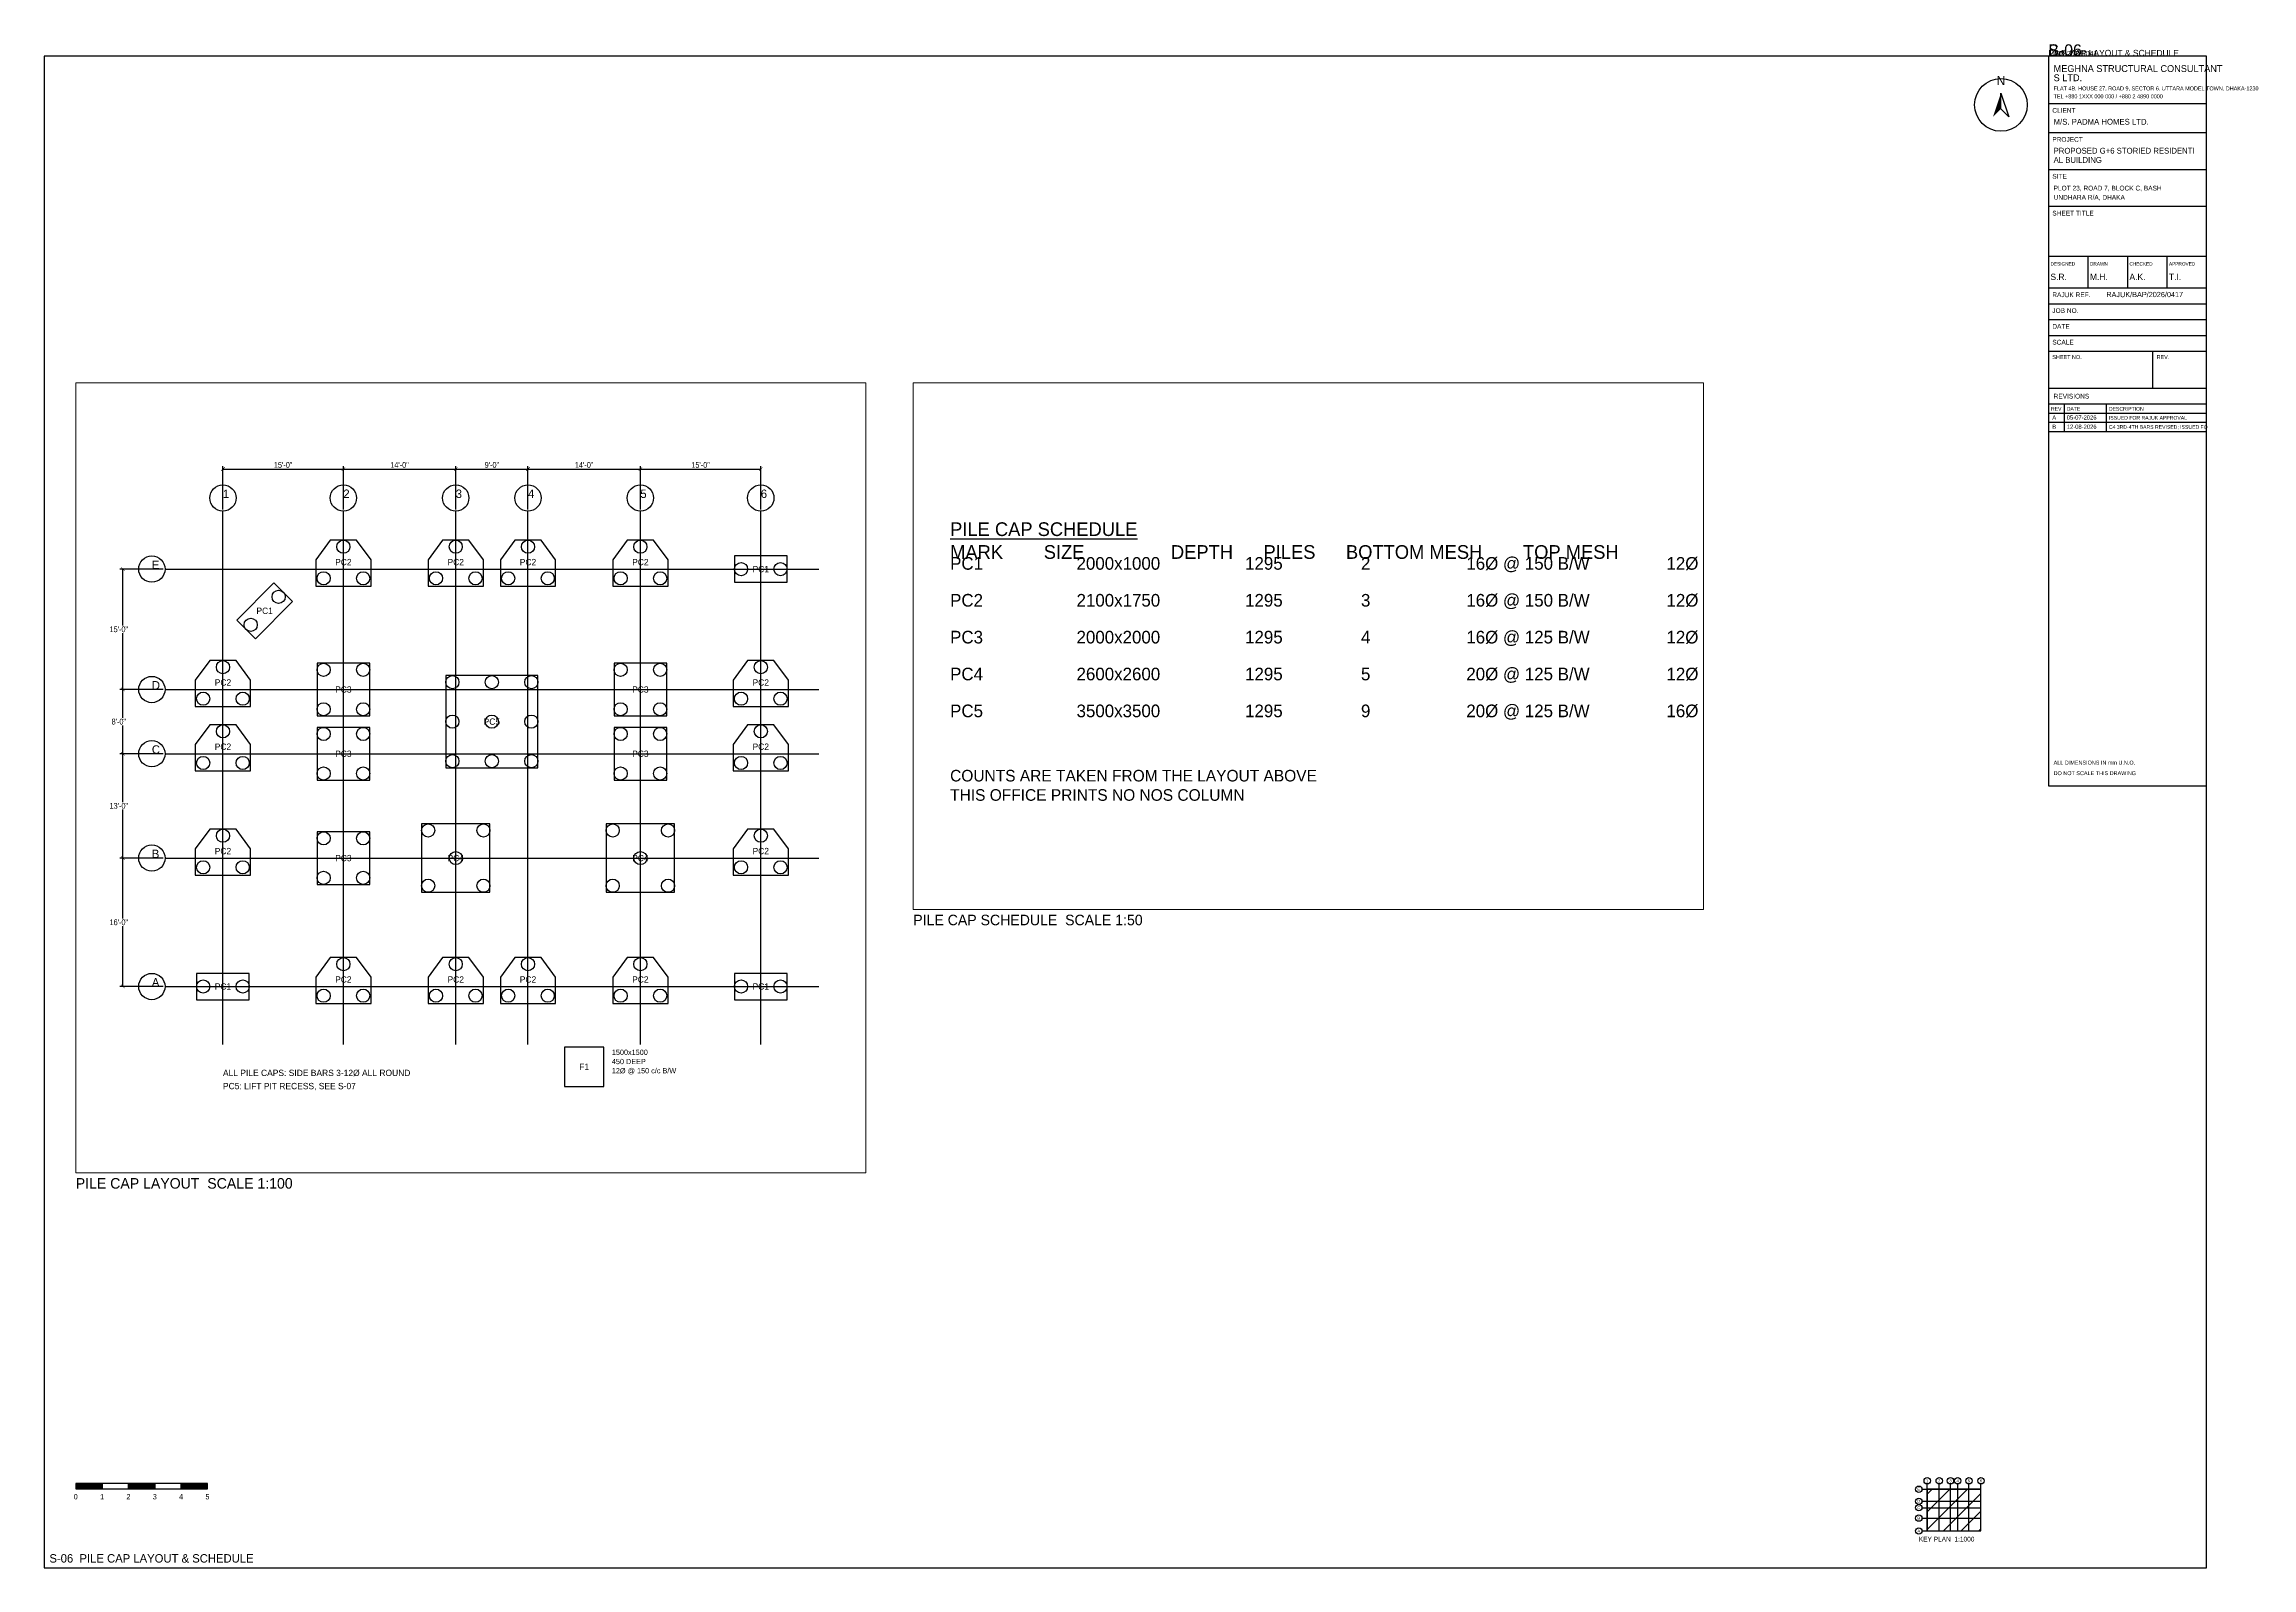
# Paper-space layout 'S-06 PILE CAP LAYOUT & SCHEDULE' of a CAD drawing. Extents: x 10 to 848, y 10 to 589.
# The model-space entities are those that its viewports show. They can reach past a viewport. Long polylines and large blocks are cut down to what shows.
import ezdxf
from ezdxf.enums import TextEntityAlignment as Align

# ---------------------------------------------------------------- set-up
doc = ezdxf.new("R2010")
doc.units = 0
for name, color, linetype in [('Arrow', 7, 'Continuous'), ('Foundation', 3, 'Continuous'), ('Grid', 8, 'Continuous'), ('Grid Circle', 8, 'Continuous'), ('Grid text', 7, 'Continuous'), ('Hatch', 9, 'Continuous'), ('Inches Dimension', 6, 'Continuous'), ('Sheet', 7, 'Continuous'), ('Text-1', 7, 'Continuous'), ('Text-2', 7, 'Continuous'), ('TITLE', 7, 'Continuous')]:
    doc.layers.add(name, color=color, linetype=linetype)
doc.styles.add('OpenSansCondensed-Light', font='OpenSansCondensed-Light.ttf')
doc.dimstyles.new('EZDXF', dxfattribs={"dimtxt": 0.25, "dimasz": 0.175, "dimexe": 0.375, "dimexo": 0.125, "dimgap": 0.1, "dimtad": 1, "dimlfac": 100, "dimzin": 12, "dimdsep": 46, "dimtxsty": 'OpenSansCondensed-Light', "dimblk": 'ARCHTICK', "dimcen": 2.5, "dimazin": 3, "dimtfac": 0.5, "dimtmove": 2, "dimatfit": 3})

# ---------------------------------------------------------------- blocks, each defined once
blk = doc.blocks.new('TITLE_BLOCK')
at = {"layer": 'TITLE'}
for p, q in [((0, -18), (60, -18)), ((0, -29), (60, -29)), ((0, -43), (60, -43)), ((0, -57), (60, -57)), ((0, -76), (60, -76)), ((0, -76), (0, -88)), ((15, -76), (15, -88)), ((30, -76), (30, -88)), ((45, -76), (45, -88)), ((0, -88), (60, -88)), ((0, -94), (60, -94)), ((0, -100), (60, -100)), ((0, -106), (60, -106)), ((0, -112), (60, -112)), ((39.6, -112), (39.6, -126)), ((0, -126), (60, -126)), ((0, -132), (60, -132)), ((0, -132), (60, -132)), ((6, -132), (6, -142.5)), ((22, -132), (22, -142.5)), ((0, -135.5), (60, -135.5)), ((0, -139), (60, -139)), ((0, -142.5), (60, -142.5))]:
    blk.add_line(p, q, dxfattribs=at)
blk.add_lwpolyline([(0, -277), (60, -277), (60, 0), (0, 0)], close=True, dxfattribs=at)
at = {"layer": 'Text-1'}
for tag, height in [('JOBNO', 2), ('SCALE', 2), ('SHEETTITLE', 2.4), ('SHEETTITLE2', 2.4), ('DATE', 2), ('SHEETNO', 4.5), ('REV', 4.5)]:
    blk.add_attdef(tag, (0, 0), '', height=height, dxfattribs=at)
at = {"layer": 'TITLE'}
for s, height, p in [('S LTD.', 2.6, (2, -9.5)), ('MEGHNA STRUCTURAL CONSULTANT', 2.6, (2, -6)), ('TEL +880 1XXX 000 000 / +880 2 4890 0000', 1.5, (2, -16)), ('FLAT 4B, HOUSE 27, ROAD 9, SECTOR 6, UTTARA MODEL TOWN, DHAKA-1230', 1.5, (2, -13)), ('CLIENT', 1.8, (1.5, -21.5)), ('M/S. PADMA HOMES LTD.', 2.2, (2, -26)), ('PROJECT', 1.8, (1.5, -32.5)), ('AL BUILDING', 2.2, (2, -40.5)), ('PROPOSED G+6 STORIED RESIDENTI', 2.2, (2, -37)), ('SITE', 1.8, (1.5, -46.5)), ('PLOT 23, ROAD 7, BLOCK C, BASH', 1.8, (2, -51)), ('SHEET TITLE', 1.8, (1.5, -60.5)), ('UNDHARA R/A, DHAKA', 1.8, (2, -54.5)), ('DESIGNED', 1.3, (0.8, -79.5)), ('S.R.', 2.4, (0.8, -85)), ('DRAWN', 1.3, (15.8, -79.5)), ('M.H.', 2.4, (15.8, -85)), ('A.K.', 2.4, (30.8, -85)), ('CHECKED', 1.3, (30.8, -79.5)), ('APPROVED', 1.3, (45.8, -79.5)), ('T.I.', 2.4, (45.8, -85)), ('RAJUK REF.', 1.8, (1.5, -91.5)), ('RAJUK/BAP/2026/0417', 2, (22, -91.5)), ('JOB NO.', 1.8, (1.5, -97.5)), ('SCALE', 1.8, (1.5, -109.5)), ('DATE', 1.8, (1.5, -103.5)), ('SHEET NO.', 1.5, (1.5, -115)), ('REV.', 1.5, (41.1, -115)), ('REV', 1.4, (1, -134.6)), ('REVISIONS', 1.8, (2, -130)), ('DATE', 1.4, (7, -134.6)), ('DESCRIPTION', 1.4, (23, -134.6)), ('ALL DIMENSIONS IN mm U.N.O.', 1.5, (2, -269)), ('DO NOT SCALE THIS DRAWING', 1.5, (2, -273))]:
    blk.add_text(s, height=height, dxfattribs=at).set_placement(p)
blk = doc.blocks.new('NORTH_ARROW')
at = {"layer": 'Arrow'}
blk.add_lwpolyline([(0, 0), (3, -9), (0, -6)], close=True, dxfattribs=at)
blk.add_circle((0, -4.5), 10, dxfattribs=at)
blk.add_solid([(0, 0), (-3, -9), (0, -6)], dxfattribs=at)
at = {"layer": 'Text-1'}
blk.add_text('N', height=3.5, dxfattribs=at).set_placement((0, 3), align=Align.CENTER)
blk = doc.blocks.new('KEY_PLAN')
at = {"layer": 'Grid'}
for p, q in [((0, 0), (0, 17.8496)), ((4.572, 0), (4.572, 17.8496)), ((8.8392, 0), (8.8392, 17.8496)), ((11.5824, 0), (11.5824, 17.8496)), ((15.8496, 0), (15.8496, 17.8496)), ((20.4216, 0), (20.4216, 17.8496)), ((-2, 15.8496), (20.4216, 15.8496)), ((-2, 11.2776), (20.4216, 11.2776)), ((-2, 8.8392), (20.4216, 8.8392)), ((-2, 4.8768), (20.4216, 4.8768)), ((-2, 0), (20.4216, 0))]:
    blk.add_line(p, q, dxfattribs=at)
at = {"layer": 'Grid Circle'}
for centre in [(-3.2, 15.8496), (0, 19.0496), (4.572, 19.0496), (8.8392, 19.0496), (11.5824, 19.0496), (15.8496, 19.0496), (20.4216, 19.0496), (-3.2, 11.2776), (-3.2, 8.8392), (-3.2, 4.8768), (-3.2, 0)]:
    blk.add_circle(centre, 1.2, dxfattribs=at)
at = {"layer": 'Sheet'}
blk.add_lwpolyline([(0, 0), (20.4216, 0), (20.4216, 15.8496), (0, 15.8496)], close=True, dxfattribs=at)
at = {"layer": 'Grid text'}
for s, p in [('1', (0, 19.0496)), ('2', (4.572, 19.0496)), ('3', (8.8392, 19.0496)), ('4', (11.5824, 19.0496)), ('5', (15.8496, 19.0496)), ('6', (20.4216, 19.0496)), ('C', (-3.2, 8.8392)), ('D', (-3.2, 11.2776)), ('E', (-3.2, 15.8496)), ('A', (-3.2, 0)), ('B', (-3.2, 4.8768))]:
    blk.add_text(s, height=1.1, dxfattribs=at).set_placement(p, align=Align.MIDDLE_CENTER)
at = {"layer": 'Sheet'}
blk.add_text('KEY PLAN  1:1000', height=1.8, dxfattribs=at).set_placement((-3.2, -4))
blk = doc.blocks.new('SCALE_BAR')
at = {"layer": 'Sheet'}
h = blk.add_hatch(color=7, dxfattribs=at)
h.dxf.hatch_style = 1
h.paths.add_polyline_path([(0, 0), (10, 0), (10, 2), (0, 2)])
h = blk.add_hatch(color=7, dxfattribs=at)
h.dxf.hatch_style = 1
h.paths.add_polyline_path([(20, 0), (30, 0), (30, 2), (20, 2)])
h = blk.add_hatch(color=7, dxfattribs=at)
h.dxf.hatch_style = 1
h.paths.add_polyline_path([(40, 0), (50, 0), (50, 2), (40, 2)])
for points in [[(0, 0), (10, 0), (10, 2), (0, 2)], [(10, 0), (20, 0), (20, 2), (10, 2)], [(20, 0), (30, 0), (30, 2), (20, 2)], [(30, 0), (40, 0), (40, 2), (30, 2)], [(40, 0), (50, 0), (50, 2), (40, 2)]]:
    blk.add_lwpolyline(points, close=True, dxfattribs=at)
for s, p in [('0', (0, -4)), ('1', (10, -4)), ('2', (20, -4)), ('3', (30, -4)), ('4', (40, -4)), ('5', (50, -4))]:
    blk.add_text(s, height=2, dxfattribs=at).set_placement(p, align=Align.CENTER)
at = {"layer": 'Text-1'}
blk.add_attdef('UNIT', (0, 0), '', height=2, dxfattribs=at)
blk = doc.blocks.new('GRID_BUBBLE')
at = {"layer": 'Grid Circle'}
blk.add_circle((0, 0), 500, dxfattribs=at)
at = {"layer": 'Text-1'}
blk.add_attdef('GRID', (0, 0), '', height=320, dxfattribs=at)
blk = doc.blocks.new('_ARCHTICK')
at = {"color": 0, "linetype": 'BYBLOCK', "const_width": 0.15}
blk.add_lwpolyline([(-0.5, -0.5), (0.5, 0.5)], dxfattribs=at)

msp = doc.modelspace()

# ---------------------------------------------------------------- linework, layer by layer
at = {"layer": 'Foundation'}
for points in [[(3522, -184800.4), (5622, -184800.4), (5622, -183800.4), (5072, -183050.4), (4072, -183050.4), (3522, -183800.4)], [(7789.2, -184800.4), (9889.2, -184800.4), (9889.2, -183800.4), (9339.2, -183050.4), (8339.2, -183050.4), (7789.2, -183800.4)], [(10532.4, -184800.4), (12632.4, -184800.4), (12632.4, -183800.4), (12082.4, -183050.4), (11082.4, -183050.4), (10532.4, -183800.4)], [(14799.6, -184800.4), (16899.6, -184800.4), (16899.6, -183800.4), (16349.6, -183050.4), (15349.6, -183050.4), (14799.6, -183800.4)], [(19421.6, -184650.4), (21421.6, -184650.4), (21421.6, -183650.4), (19421.6, -183650.4)], [(1230.2, -186794.8), (2644.4, -185380.6), (1937.3, -184673.5), (523.1, -186087.7)], [(-1050, -189372.4), (1050, -189372.4), (1050, -188372.4), (500, -187622.4), (-500, -187622.4), (-1050, -188372.4)], [(3572, -189722.4), (5572, -189722.4), (5572, -187722.4), (3572, -187722.4)], [(14849.6, -189722.4), (16849.6, -189722.4), (16849.6, -187722.4), (14849.6, -187722.4)], [(19371.6, -189372.4), (21471.6, -189372.4), (21471.6, -188372.4), (20921.6, -187622.4), (19921.6, -187622.4), (19371.6, -188372.4)], [(8460.8, -191691.6), (11960.8, -191691.6), (11960.8, -188191.6), (8460.8, -188191.6)], [(-1050, -191810.8), (1050, -191810.8), (1050, -190810.8), (500, -190060.8), (-500, -190060.8), (-1050, -190810.8)], [(3572, -192160.8), (5572, -192160.8), (5572, -190160.8), (3572, -190160.8)], [(14849.6, -192160.8), (16849.6, -192160.8), (16849.6, -190160.8), (14849.6, -190160.8)], [(19371.6, -191810.8), (21471.6, -191810.8), (21471.6, -190810.8), (20921.6, -190060.8), (19921.6, -190060.8), (19371.6, -190810.8)], [(-1050, -195773.2), (1050, -195773.2), (1050, -194773.2), (500, -194023.2), (-500, -194023.2), (-1050, -194773.2)], [(7539.2, -196423.2), (10139.2, -196423.2), (10139.2, -193823.2), (7539.2, -193823.2)], [(14549.6, -196423.2), (17149.6, -196423.2), (17149.6, -193823.2), (14549.6, -193823.2)], [(19371.6, -195773.2), (21471.6, -195773.2), (21471.6, -194773.2), (20921.6, -194023.2), (19921.6, -194023.2), (19371.6, -194773.2)], [(3572, -196123.2), (5572, -196123.2), (5572, -194123.2), (3572, -194123.2)], [(3522, -200650), (5622, -200650), (5622, -199650), (5072, -198900), (4072, -198900), (3522, -199650)], [(7789.2, -200650), (9889.2, -200650), (9889.2, -199650), (9339.2, -198900), (8339.2, -198900), (7789.2, -199650)], [(10532.4, -200650), (12632.4, -200650), (12632.4, -199650), (12082.4, -198900), (11082.4, -198900), (10532.4, -199650)], [(14799.6, -200650), (16899.6, -200650), (16899.6, -199650), (16349.6, -198900), (15349.6, -198900), (14799.6, -199650)], [(-1000, -200500), (1000, -200500), (1000, -199500), (-1000, -199500)], [(19421.6, -200500), (21421.6, -200500), (21421.6, -199500), (19421.6, -199500)], [(12966, -203798), (14466, -203798), (14466, -202298), (12966, -202298)]]:
    msp.add_lwpolyline(points, close=True, dxfattribs=at)
for centre in [(4572, -183300.4), (8839.2, -183300.4), (11582.4, -183300.4), (15849.6, -183300.4), (19671.6, -184150.4), (21171.6, -184150.4), (3822, -184500.4), (5322, -184500.4), (8089.2, -184500.4), (9589.2, -184500.4), (10832.4, -184500.4), (12332.4, -184500.4), (15099.6, -184500.4), (16599.6, -184500.4), (2114.1, -185203.8), (1053.4, -186264.5), (0, -187872.4), (3822, -187972.4), (5322, -187972.4), (15099.6, -187972.4), (16599.6, -187972.4), (20421.6, -187872.4), (8710.8, -188441.6), (10210.8, -188441.6), (11710.8, -188441.6), (-750, -189072.4), (750, -189072.4), (19671.6, -189072.4), (21171.6, -189072.4), (3822, -189472.4), (5322, -189472.4), (15099.6, -189472.4), (16599.6, -189472.4), (8710.8, -189941.6), (10210.8, -189941.6), (11710.8, -189941.6), (0, -190310.8), (3822, -190410.8), (5322, -190410.8), (15099.6, -190410.8), (16599.6, -190410.8), (20421.6, -190310.8), (-750, -191510.8), (750, -191510.8), (8710.8, -191441.6), (10210.8, -191441.6), (11710.8, -191441.6), (19671.6, -191510.8), (21171.6, -191510.8), (3822, -191910.8), (5322, -191910.8), (15099.6, -191910.8), (16599.6, -191910.8), (0, -194273.2), (7789.2, -194073.2), (9889.2, -194073.2), (14799.6, -194073.2), (16899.6, -194073.2), (20421.6, -194273.2), (3822, -194373.2), (5322, -194373.2), (8839.2, -195123.2), (15849.6, -195123.2), (-750, -195473.2), (750, -195473.2), (19671.6, -195473.2), (21171.6, -195473.2), (3822, -195873.2), (5322, -195873.2), (7789.2, -196173.2), (9889.2, -196173.2), (14799.6, -196173.2), (16899.6, -196173.2), (4572, -199150), (8839.2, -199150), (11582.4, -199150), (15849.6, -199150), (-750, -200000), (750, -200000), (19671.6, -200000), (21171.6, -200000), (3822, -200350), (5322, -200350), (8089.2, -200350), (9589.2, -200350), (10832.4, -200350), (12332.4, -200350), (15099.6, -200350), (16599.6, -200350)]:
    msp.add_circle(centre, 250, dxfattribs=at)
at = {"layer": 'Grid'}
for p, q in [((0, -202200), (0, -181950.4)), ((4572, -202200), (4572, -181950.4)), ((8839.2, -202200), (8839.2, -181950.4)), ((11582.4, -202200), (11582.4, -181950.4)), ((15849.6, -202200), (15849.6, -181950.4)), ((20421.6, -202200), (20421.6, -181950.4)), ((-2200, -184150.4), (22621.6, -184150.4)), ((-2200, -188722.4), (22621.6, -188722.4)), ((-2200, -191160.8), (22621.6, -191160.8)), ((-2200, -195123.2), (22621.6, -195123.2)), ((-2200, -200000), (22621.6, -200000))]:
    msp.add_line(p, q, dxfattribs=at)

# ---------------------------------------------------------------- block references
at = {"layer": 'Grid Circle'}
for p, values in [((0, -181450.4), {'GRID': '1'}), ((4572, -181450.4), {'GRID': '2'}), ((8839.2, -181450.4), {'GRID': '3'}), ((11582.4, -181450.4), {'GRID': '4'}), ((15849.6, -181450.4), {'GRID': '5'}), ((20421.6, -181450.4), {'GRID': '6'}), ((-2700, -184150.4), {'GRID': 'E'}), ((-2700, -188722.4), {'GRID': 'D'}), ((-2700, -191160.8), {'GRID': 'C'}), ((-2700, -195123.2), {'GRID': 'B'}), ((-2700, -200000), {'GRID': 'A'})]:
    msp.add_blockref('GRID_BUBBLE', p, dxfattribs=at).add_auto_attribs(values)

# ---------------------------------------------------------------- texts
at = {"layer": 'Text-1'}
for s, p in [('PC2', (4572, -183883.7)), ('PC2', (8839.2, -183883.7)), ('PC2', (11582.4, -183883.7)), ('PC2', (15849.6, -183883.7)), ('PC1', (20421.6, -184150.4)), ('PC1', (1583.7, -185734.1)), ('PC2', (0, -188455.7)), ('PC3', (4572, -188722.4)), ('PC3', (15849.6, -188722.4)), ('PC2', (20421.6, -188455.7)), ('PC5', (10210.8, -189941.6)), ('PC2', (0, -190894.1)), ('PC3', (4572, -191160.8)), ('PC3', (15849.6, -191160.8)), ('PC2', (20421.6, -190894.1)), ('PC2', (0, -194856.5)), ('PC2', (20421.6, -194856.5)), ('PC3', (4572, -195123.2)), ('PC4', (8839.2, -195123.2)), ('PC4', (15849.6, -195123.2)), ('PC1', (0, -200000)), ('PC2', (4572, -199733.3)), ('PC2', (8839.2, -199733.3)), ('PC2', (11582.4, -199733.3)), ('PC2', (15849.6, -199733.3)), ('PC1', (20421.6, -200000)), ('F1', (13716, -203048))]:
    msp.add_text(s, height=240, dxfattribs=at).set_placement(p, align=Align.MIDDLE_CENTER)
for s, p in [('PC1', (200000, -200900)), ('2000x1000', (202400, -200900)), ('1295', (205600, -200900)), ('2', (207800, -200900)), ('16%%C @ 150 B/W', (209800, -200900)), ('12%%C @ 200 B/W', (213600, -200900)), ('PC2', (200000, -201600)), ('2100x1750', (202400, -201600)), ('1295', (205600, -201600)), ('3', (207800, -201600)), ('16%%C @ 150 B/W', (209800, -201600)), ('12%%C @ 200 B/W', (213600, -201600)), ('PC3', (200000, -202300)), ('2000x2000', (202400, -202300)), ('1295', (205600, -202300)), ('4', (207800, -202300)), ('16%%C @ 125 B/W', (209800, -202300)), ('12%%C @ 200 B/W', (213600, -202300)), ('PC4', (200000, -203000)), ('2600x2600', (202400, -203000)), ('1295', (205600, -203000)), ('5', (207800, -203000)), ('20%%C @ 125 B/W', (209800, -203000)), ('12%%C @ 200 B/W', (213600, -203000)), ('ALL PILE CAPS: SIDE BARS 3-12%%C ALL ROUND', (0, -203400)), ('PC5: LIFT PIT RECESS, SEE S-07', (0, -203900)), ('PC5', (200000, -203700)), ('3500x3500', (202400, -203700)), ('1295', (205600, -203700)), ('9', (207800, -203700)), ('20%%C @ 125 B/W', (209800, -203700)), ('16%%C @ 150 B/W', (213600, -203700))]:
    msp.add_text(s, height=240, dxfattribs=at).set_placement(p)
at = {"layer": 'Text-1', "width": 16000, "attachment_point": 1}
for s, insert, char_height in [('\\LPILE CAP SCHEDULE\\l\\PMARK        SIZE                 DEPTH      PILES      BOTTOM MESH        TOP MESH', (200000, -200000), 260), ('COUNTS ARE TAKEN FROM THE LAYOUT ABOVE\\PTHIS OFFICE PRINTS NO NOS COLUMN', (200000, -204700), 220)]:
    msp.add_mtext(s, dxfattribs=dict(at, insert=insert, char_height=char_height))
at = {"layer": 'Text-2'}
for s, p in [('1500x1500', (14766, -202598)), ('450 DEEP', (14766, -202948)), ('12%%C @ 150 c/c B/W', (14766, -203298))]:
    msp.add_text(s, height=200, dxfattribs=at).set_placement(p)

# ---------------------------------------------------------------- dimensions: what is measured, and where the dimension line sits
at = {"layer": 'Inches Dimension'}
for base, p1, p2, text in [((0, -180350.4), (0, -181950.4), (4572, -181950.4), '15\'-0"'), ((4572, -180350.4), (4572, -181950.4), (8839.2, -181950.4), '14\'-0"'), ((8839.2, -180350.4), (8839.2, -181950.4), (11582.4, -181950.4), '9\'-0"'), ((11582.4, -180350.4), (11582.4, -181950.4), (15849.6, -181950.4), '14\'-0"'), ((15849.6, -180350.4), (15849.6, -181950.4), (20421.6, -181950.4), '15\'-0"')]:
    msp.add_linear_dim(base=base, p1=p1, p2=p2, text=text, dimstyle='EZDXF', override={"dimtxt": 220, "dimasz": 132, "dimexe": 110, "dimexo": 66, "dimgap": 44, "dimtad": 1, "dimtih": 1, "dimtoh": 1, "dimdec": 0, "dimlfac": 1}, dxfattribs=at).render()
for base, p1, p2, text in [((-3800, -188722.4), (-2200, -188722.4), (-2200, -184150.4), '15\'-0"'), ((-3800, -191160.8), (-2200, -191160.8), (-2200, -188722.4), '8\'-0"'), ((-3800, -195123.2), (-2200, -195123.2), (-2200, -191160.8), '13\'-0"'), ((-3800, -200000), (-2200, -200000), (-2200, -195123.2), '16\'-0"')]:
    msp.add_linear_dim(base=base, p1=p1, p2=p2, angle=90, text=text, dimstyle='EZDXF', override={"dimtxt": 220, "dimasz": 132, "dimexe": 110, "dimexo": 66, "dimgap": 44, "dimtad": 1, "dimtih": 1, "dimtoh": 1, "dimdec": 0, "dimlfac": 1}, dxfattribs=at).render()

psp = doc.layouts.new('S-06 PILE CAP LAYOUT & SCHEDULE')

# ---------------------------------------------------------------- hatches: boundary and pattern name
at = {"layer": 'Hatch'}
h = psp.add_hatch(dxfattribs=at)
h.set_pattern_fill('ANSI31', scale=1.5)
h.paths.add_polyline_path([(725, 24), (745.4216, 24), (745.4216, 39.8496), (725, 39.8496)])

# ---------------------------------------------------------------- linework, layer by layer
at = {"layer": 'Sheet'}
psp.add_lwpolyline([(10, 10), (831, 10), (831, 584), (10, 584)], close=True, dxfattribs=at)

# ---------------------------------------------------------------- block references
at = {"layer": 'Arrow'}
psp.add_blockref('NORTH_ARROW', (753, 570), dxfattribs=at)
at = {"layer": 'Sheet'}
psp.add_blockref('SCALE_BAR', (22, 40), dxfattribs=at).add_auto_attribs({'UNIT': 'm'})
psp.add_blockref('KEY_PLAN', (725, 24), dxfattribs=at)
at = {"layer": 'TITLE'}
psp.add_blockref('TITLE_BLOCK', (771, 584), dxfattribs=at).add_auto_attribs({'SHEETTITLE': 'PILE CAP LAYOUT & SCHEDULE', 'JOBNO': 'MSC-2026-041', 'DATE': '12-08-2026', 'SCALE': '1:100', 'SHEETNO': 'S-06', 'REV': 'B'})

# ---------------------------------------------------------------- texts
at = {"layer": 'Sheet'}
for s, height, p in [('PILE CAP SCHEDULE  SCALE 1:50', 4, (340, 254)), ('PILE CAP LAYOUT  SCALE 1:100', 4, (22, 154)), ('S-06  PILE CAP LAYOUT & SCHEDULE', 3.2, (12, 12))]:
    psp.add_text(s, height=height, dxfattribs=at).set_placement(p)
at = {"layer": 'TITLE'}
for s, height, p in [('A', 1.6, (772.5, 446)), ('05-07-2026', 1.6, (778, 446)), ('ISSUED FOR RAJUK APPROVAL', 1.4, (794, 446)), ('B', 1.6, (772.5, 442.5)), ('12-08-2026', 1.6, (778, 442.5)), ('C4 3RD-4TH BARS REVISED; ISSUED FO', 1.4, (794, 442.5))]:
    psp.add_text(s, height=height, dxfattribs=at).set_placement(p)

# ---------------------------------------------------------------- viewports
at = {"layer": 'VIEWPORTS'}
psp.add_viewport(center=(172, 310), size=(300, 300), view_center_point=(9410.8, -192074.2), view_height=30000, dxfattribs=at)
psp.add_viewport(center=(490, 360), size=(300, 200), view_center_point=(206800, -202350), view_height=10000, status=3, dxfattribs=at)

doc.saveas('drawing.dxf')
